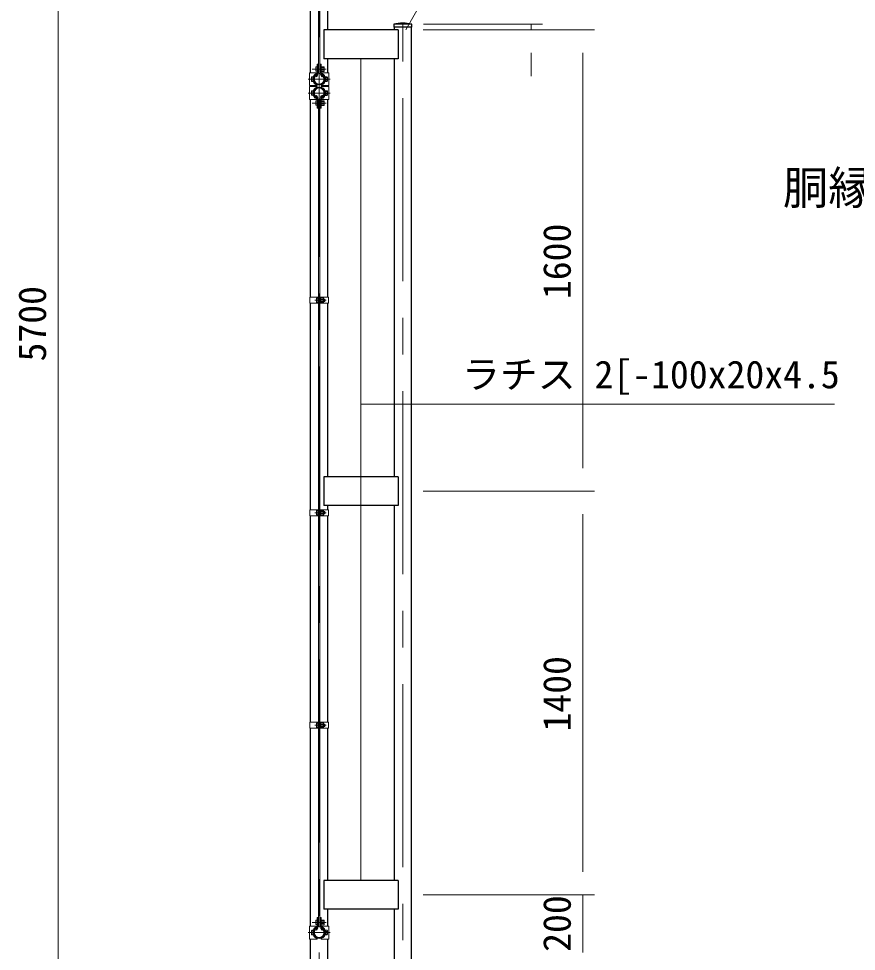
# Model space of a CAD drawing. Units: millimetres, scale not verified. Extents: x -8400 to 8400, y -5940 to 5940.
# Drawn here: x -2631 to 274, y -1906 to 1329 of the extents above; entities that cross this region are included whole.
import ezdxf
from ezdxf.enums import TextEntityAlignment as Align

# ---------------------------------------------------------------- set-up
doc = ezdxf.new("R2010")
doc.units = ezdxf.units.MM
doc.header["$LTSCALE"] = 20
doc.linetypes.add('USER1', pattern=[50.8, 31.75, -6.35, 6.35, -6.35])
for name, color, linetype, lineweight in [('0-1_D-STR1', 1, 'Continuous', 25), ('0-4_D-BMK', 2, 'USER1', 13), ('0-5_D-STR-DIM', 7, 'Continuous', 13), ('0-8_D-STR3', 3, 'Continuous', 13), ('0-9_D-STR-TXT', 7, 'Continuous', 13), ('0-A_D-TTL-TXT', 7, 'Continuous', 13)]:
    doc.layers.add(name, color=color, linetype=linetype, lineweight=lineweight)
doc.styles.add('ＭＳ ゴシック', font='')
doc.styles.get('ＭＳ ゴシック').set_extended_font_data('MS Gothic')

msp = doc.modelspace()

# ---------------------------------------------------------------- linework, layer by layer
at = {"layer": '0-1_D-STR1'}
for p, q in [((-1619.47, 1141.55), (-1619.47, 1762.5)), ((-1558.97, 1290), (-1558.97, 1762.5)), ((-1267.77, 1310), (-1330.67, 1310)), ((-1330.67, 1310), (-1330.67, 1299)), ((-1267.77, 1299), (-1330.67, 1299)), ((-1329.47, 1299), (-1329.47, 1290)), ((-1268.97, -2580), (-1268.97, 1299)), ((-1267.77, 1299), (-1267.77, 1310)), ((-1315.22, 1290), (-1573.22, 1290)), ((-1573.22, 1290), (-1573.22, 1190)), ((-1315.22, 1290), (-1315.22, 1190)), ((-1315.22, 1190), (-1573.22, 1190)), ((-1558.97, 1141.55), (-1558.97, 1190)), ((-1329.47, 1190), (-1329.47, -260)), ((-1595.9, 1134.38), (-1599.41, 1128.3)), ((-1594.51, 1133.58), (-1598.02, 1127.5)), ((-1583.94, 1133.58), (-1580.43, 1127.5)), ((-1582.55, 1134.38), (-1579.04, 1128.3)), ((-1599.41, 1128.3), (-1598.02, 1127.5)), ((-1579.04, 1128.3), (-1580.43, 1127.5)), ((-1619.47, 1093.45), (-1619.47, 1096.55)), ((-1558.97, 1093.45), (-1558.97, 1096.55)), ((-1619.47, 362.5), (-1619.47, 1048.45)), ((-1599.41, 1061.7), (-1598.02, 1062.5)), ((-1595.9, 1055.62), (-1599.41, 1061.7)), ((-1594.51, 1056.42), (-1598.02, 1062.5)), ((-1583.94, 1056.42), (-1580.43, 1062.5)), ((-1582.55, 1055.62), (-1579.04, 1061.7)), ((-1579.04, 1061.7), (-1580.43, 1062.5)), ((-1558.97, 362.5), (-1558.97, 1048.45)), ((-1619.47, -374.5), (-1619.47, 341.5)), ((-1558.97, -260), (-1558.97, 341.5)), ((-1315.22, -260), (-1573.22, -260)), ((-1573.22, -260), (-1573.22, -360)), ((-1315.22, -260), (-1315.22, -360)), ((-1315.22, -360), (-1573.22, -360)), ((-1558.97, -374.5), (-1558.97, -360)), ((-1329.47, -360), (-1329.47, -1660)), ((-1619.47, -1111.5), (-1619.47, -395.5)), ((-1558.97, -1111.5), (-1558.97, -395.5)), ((-1619.47, -1818.45), (-1619.47, -1132.5)), ((-1558.97, -1660), (-1558.97, -1132.5)), ((-1315.22, -1660), (-1573.22, -1660)), ((-1573.22, -1660), (-1573.22, -1760)), ((-1315.22, -1660), (-1315.22, -1760)), ((-1315.22, -1760), (-1573.22, -1760)), ((-1558.97, -1818.45), (-1558.97, -1760)), ((-1329.47, -1760), (-1329.47, -2580)), ((-1595.9, -1825.62), (-1599.41, -1831.7)), ((-1599.41, -1831.7), (-1598.02, -1832.5)), ((-1594.51, -1826.42), (-1598.02, -1832.5)), ((-1583.94, -1826.42), (-1580.43, -1832.5)), ((-1582.55, -1825.62), (-1579.04, -1831.7)), ((-1579.04, -1831.7), (-1580.43, -1832.5)), ((-1619.47, -2580), (-1619.47, -1863.45)), ((-1558.97, -2580), (-1558.97, -1863.45))]:
    msp.add_line(p, q, dxfattribs=at)
for centre, radius, start, end in [((-1299.22, 1148.77), 164.27, 78.96219, 101.03781), ((-1589.22, 1119.05), 19.05, 114.32478, 65.67522), ((-1589.22, 1119.05), 17.45, 114.32478, 65.67522), ((-1596.24, 1134.58), 2, 330, 114.32478), ((-1596.24, 1134.58), 0.401, 330, 114.32478), ((-1582.2, 1134.58), 2, 65.67522, 210), ((-1582.2, 1134.58), 0.401, 65.67522, 210), ((-1589.22, 1070.95), 19.05, 294.32478, 245.67522), ((-1589.22, 1070.95), 17.45, 294.32478, 245.67522), ((-1596.24, 1055.42), 2, 245.67522, 30), ((-1596.24, 1055.42), 0.401, 245.67522, 30), ((-1582.2, 1055.42), 2, 150, 294.32478), ((-1582.2, 1055.42), 0.401, 150, 294.32478), ((-1589.22, -1840.95), 19.05, 114.32478, 65.67522), ((-1589.22, -1840.95), 17.45, 114.32478, 65.67522), ((-1596.24, -1825.42), 2, 330, 114.32478), ((-1596.24, -1825.42), 0.401, 330, 114.32478), ((-1582.2, -1825.42), 2, 65.67522, 210), ((-1582.2, -1825.42), 0.401, 65.67522, 210)]:
    msp.add_arc(centre, radius, start, end, dxfattribs=at)
at = {"layer": '0-4_D-BMK'}
for p, q in [((-1589.22, 3170), (-1589.22, -2630)), ((-1299.22, -2630), (-1299.22, 1321)), ((-1613.66, 1154.05), (-1564.78, 1154.05)), ((-1627.19, 1119.05), (-1551.25, 1119.05)), ((-1627.19, 1070.95), (-1551.25, 1070.95)), ((-1613.66, 1035.95), (-1564.78, 1035.95)), ((-1603.77, 352), (-1565.17, 352)), ((-1603.77, -385), (-1565.17, -385)), ((-1603.77, -1122), (-1565.17, -1122)), ((-1613.66, -1805.95), (-1564.78, -1805.95)), ((-1627.19, -1840.95), (-1551.25, -1840.95))]:
    msp.add_line(p, q, dxfattribs=at)
at = {"layer": '0-5_D-STR-DIM'}
for p, q in [((-2494.06, 3040), (-2494.06, -2500)), ((-1227.77, 1310), (-814.22, 1310)), ((-854.22, 1290), (-854.22, 1310)), ((-1228.97, 1290), (-634.22, 1290)), ((-1228.97, 1290), (-814.22, 1290)), ((-1228.97, 1290), (-634.22, 1290)), ((-854.22, 1210), (-854.22, 1130)), ((-674.22, -230), (-674.22, 1210)), ((-1228.97, -310), (-634.22, -310)), ((-1228.97, -310), (-634.22, -310)), ((-674.22, -1630), (-674.22, -390)), ((-674.22, -1630), (-674.22, -1550)), ((-1228.97, -1710), (-634.22, -1710)), ((-1228.97, -1710), (-634.22, -1710)), ((-674.22, -1910), (-674.22, -1710))]:
    msp.add_line(p, q, dxfattribs=at)
at = {"layer": '0-8_D-STR3'}
for p, q in [((-1591.47, 3080.95), (-1591.47, 1139.05)), ((-1586.97, 3080.95), (-1586.97, 1139.05)), ((-1595.72, 1171.05), (-1595.72, 1141.48)), ((-1595.72, 1171.05), (-1593.42, 1171.05)), ((-1593.42, 1171.05), (-1593.42, 1141.48)), ((-1585.02, 1171.05), (-1585.02, 1141.48)), ((-1585.02, 1171.05), (-1582.72, 1171.05)), ((-1582.72, 1171.05), (-1582.72, 1141.48)), ((-1622.87, 1141.55), (-1595.72, 1141.55)), ((-1622.87, 1141.55), (-1622.87, 1096.55)), ((-1600.52, 1160.55), (-1600.52, 1147.55)), ((-1591.72, 1159.37), (-1593.42, 1159.37)), ((-1591.72, 1148.73), (-1593.42, 1148.73)), ((-1591.72, 1159.37), (-1591.72, 1148.73)), ((-1591.72, 1158.05), (-1591.47, 1158.05)), ((-1591.72, 1150.05), (-1591.47, 1150.05)), ((-1591.47, 1139.05), (-1586.97, 1139.05)), ((-1586.97, 1158.05), (-1585.02, 1158.05)), ((-1586.97, 1150.05), (-1585.02, 1150.05)), ((-1572.72, 1162.15), (-1582.72, 1162.15)), ((-1572.72, 1158.1), (-1582.72, 1158.1)), ((-1582.72, 1158.05), (-1582.52, 1158.05)), ((-1582.72, 1150.05), (-1582.52, 1150.05)), ((-1572.72, 1150), (-1582.72, 1150)), ((-1572.72, 1145.95), (-1582.72, 1145.95)), ((-1582.72, 1141.55), (-1555.57, 1141.55)), ((-1571.72, 1160.28), (-1571.72, 1147.94)), ((-1571.72, 1158.05), (-1571.72, 1150.05)), ((-1571.72, 1157.37), (-1571.4, 1157.37)), ((-1571.72, 1150.73), (-1571.4, 1150.73)), ((-1555.57, 1141.55), (-1555.57, 1096.55)), ((-1616.02, 1125.55), (-1616.02, 1112.55)), ((-1611.22, 1127.05), (-1611.22, 1111.05)), ((-1610.86, 1123.05), (-1611.22, 1123.05)), ((-1610.86, 1115.05), (-1611.22, 1115.05)), ((-1595.92, 1100.52), (-1596.7, 1098.36)), ((-1595.92, 1100.52), (-1595.92, 1096.55)), ((-1582.52, 1100.52), (-1582.52, 1096.55)), ((-1582.52, 1100.52), (-1581.74, 1098.36)), ((-1567.22, 1123.05), (-1567.59, 1123.05)), ((-1567.22, 1115.05), (-1567.59, 1115.05)), ((-1561.72, 1127.15), (-1567.22, 1127.15)), ((-1567.22, 1127.15), (-1567.22, 1110.95)), ((-1561.72, 1123.1), (-1567.22, 1123.1)), ((-1561.72, 1115), (-1567.22, 1115)), ((-1561.72, 1110.95), (-1567.22, 1110.95)), ((-1560.72, 1125.28), (-1560.72, 1112.94)), ((-1560.72, 1123.05), (-1560.22, 1123.05)), ((-1560.72, 1123.05), (-1560.22, 1123.05)), ((-1560.72, 1122.37), (-1559.9, 1122.37)), ((-1560.72, 1115.73), (-1559.9, 1115.73)), ((-1560.72, 1115.05), (-1560.22, 1115.05)), ((-1560.72, 1115.05), (-1560.22, 1115.05)), ((-1560.22, 1123.05), (-1560.22, 1115.05)), ((-1622.87, 1096.55), (-1595.92, 1096.55)), ((-1622.87, 1093.45), (-1595.92, 1093.45)), ((-1622.87, 1048.45), (-1622.87, 1093.45)), ((-1616.02, 1064.45), (-1616.02, 1077.45)), ((-1611.22, 1062.95), (-1611.22, 1078.95)), ((-1610.86, 1074.95), (-1611.22, 1074.95)), ((-1595.92, 1089.48), (-1596.7, 1091.64)), ((-1595.92, 1089.48), (-1595.92, 1093.45)), ((-1582.52, 1096.55), (-1555.57, 1096.55)), ((-1582.52, 1089.48), (-1582.52, 1093.45)), ((-1582.52, 1093.45), (-1555.57, 1093.45)), ((-1582.52, 1089.48), (-1581.74, 1091.64)), ((-1567.22, 1074.95), (-1567.59, 1074.95)), ((-1561.72, 1079.05), (-1567.22, 1079.05)), ((-1567.22, 1062.85), (-1567.22, 1079.05)), ((-1561.72, 1075), (-1567.22, 1075)), ((-1560.72, 1064.72), (-1560.72, 1077.06)), ((-1560.72, 1074.95), (-1560.22, 1074.95)), ((-1560.72, 1074.95), (-1560.22, 1074.95)), ((-1560.72, 1074.27), (-1559.9, 1074.27)), ((-1560.72, 1067.63), (-1559.9, 1067.63)), ((-1560.22, 1066.95), (-1560.22, 1074.95)), ((-1555.57, 1048.45), (-1555.57, 1093.45)), ((-1622.87, 1048.45), (-1595.72, 1048.45)), ((-1610.86, 1066.95), (-1611.22, 1066.95)), ((-1600.52, 1029.45), (-1600.52, 1042.45)), ((-1595.72, 1018.95), (-1595.72, 1048.52)), ((-1593.42, 1018.95), (-1593.42, 1048.52)), ((-1591.72, 1041.27), (-1593.42, 1041.27)), ((-1591.72, 1030.63), (-1591.72, 1041.27)), ((-1591.72, 1039.95), (-1591.47, 1039.95)), ((-1591.47, 1050.95), (-1586.97, 1050.95)), ((-1591.47, 1050.95), (-1591.47, -1820.95)), ((-1586.97, 1050.95), (-1586.97, -1820.95)), ((-1586.97, 1039.95), (-1585.02, 1039.95)), ((-1585.02, 1018.95), (-1585.02, 1048.52)), ((-1582.72, 1018.95), (-1582.72, 1048.52)), ((-1582.72, 1048.45), (-1555.57, 1048.45)), ((-1572.72, 1044.05), (-1582.72, 1044.05)), ((-1572.72, 1040), (-1582.72, 1040)), ((-1582.72, 1039.95), (-1582.52, 1039.95)), ((-1571.72, 1029.72), (-1571.72, 1042.06)), ((-1571.72, 1031.95), (-1571.72, 1039.95)), ((-1571.72, 1039.27), (-1571.4, 1039.27)), ((-1567.22, 1066.95), (-1567.59, 1066.95)), ((-1561.72, 1066.9), (-1567.22, 1066.9)), ((-1561.72, 1062.85), (-1567.22, 1062.85)), ((-1560.72, 1066.95), (-1560.22, 1066.95)), ((-1560.72, 1066.95), (-1560.22, 1066.95)), ((-1595.72, 1018.95), (-1593.42, 1018.95)), ((-1591.72, 1030.63), (-1593.42, 1030.63)), ((-1591.72, 1031.95), (-1591.47, 1031.95)), ((-1586.97, 1031.95), (-1585.02, 1031.95)), ((-1585.02, 1018.95), (-1582.72, 1018.95)), ((-1582.72, 1031.95), (-1582.52, 1031.95)), ((-1572.72, 1031.9), (-1582.72, 1031.9)), ((-1572.72, 1027.85), (-1582.72, 1027.85)), ((-1571.72, 1032.63), (-1571.4, 1032.63)), ((-1621.77, 362.5), (-1621.77, 341.5)), ((-1591.47, 362.5), (-1621.77, 362.5)), ((-1598.57, 358.5), (-1598.57, 345.5)), ((-1593.77, 362.5), (-1593.77, 341.5)), ((-1593.77, 360), (-1593.77, 344)), ((-1586.97, 362.5), (-1556.67, 362.5)), ((-1584.67, 362.5), (-1584.67, 341.5)), ((-1574.67, 360.1), (-1584.67, 360.1)), ((-1584.67, 360.1), (-1584.67, 343.9)), ((-1574.67, 356.05), (-1584.67, 356.05)), ((-1573.67, 358.23), (-1573.67, 345.89)), ((-1573.67, 356), (-1569.77, 356)), ((-1569.77, 356), (-1569.77, 348)), ((-1556.67, 362.5), (-1556.67, 341.5)), ((-1591.47, 341.5), (-1621.77, 341.5)), ((-1586.97, 341.5), (-1556.67, 341.5)), ((-1574.67, 347.95), (-1584.67, 347.95)), ((-1574.67, 343.9), (-1584.67, 343.9)), ((-1573.67, 355.32), (-1569.45, 355.32)), ((-1573.67, 348.68), (-1569.45, 348.68)), ((-1573.67, 348), (-1569.77, 348)), ((-1621.77, -374.5), (-1621.77, -395.5)), ((-1591.47, -374.5), (-1621.77, -374.5)), ((-1598.57, -378.5), (-1598.57, -391.5)), ((-1593.77, -374.5), (-1593.77, -395.5)), ((-1593.77, -377), (-1593.77, -393)), ((-1586.97, -374.5), (-1556.67, -374.5)), ((-1584.67, -374.5), (-1584.67, -395.5)), ((-1574.67, -376.9), (-1584.67, -376.9)), ((-1584.67, -376.9), (-1584.67, -393.1)), ((-1574.67, -380.95), (-1584.67, -380.95)), ((-1573.67, -378.77), (-1573.67, -391.11)), ((-1573.67, -381), (-1569.77, -381)), ((-1573.67, -381.68), (-1569.45, -381.68)), ((-1569.77, -381), (-1569.77, -389)), ((-1556.67, -374.5), (-1556.67, -395.5)), ((-1591.47, -395.5), (-1621.77, -395.5)), ((-1586.97, -395.5), (-1556.67, -395.5)), ((-1574.67, -389.05), (-1584.67, -389.05)), ((-1574.67, -393.1), (-1584.67, -393.1)), ((-1573.67, -388.32), (-1569.45, -388.32)), ((-1573.67, -389), (-1569.77, -389)), ((-1621.77, -1111.5), (-1621.77, -1132.5)), ((-1591.47, -1111.5), (-1621.77, -1111.5)), ((-1598.57, -1115.5), (-1598.57, -1128.5)), ((-1593.77, -1111.5), (-1593.77, -1132.5)), ((-1593.77, -1114), (-1593.77, -1130)), ((-1586.97, -1111.5), (-1556.67, -1111.5)), ((-1584.67, -1111.5), (-1584.67, -1132.5)), ((-1574.67, -1113.9), (-1584.67, -1113.9)), ((-1584.67, -1113.9), (-1584.67, -1130.1)), ((-1574.67, -1117.95), (-1584.67, -1117.95)), ((-1574.67, -1126.05), (-1584.67, -1126.05)), ((-1574.67, -1130.1), (-1584.67, -1130.1)), ((-1573.67, -1115.77), (-1573.67, -1128.11)), ((-1573.67, -1118), (-1569.77, -1118)), ((-1573.67, -1118.68), (-1569.45, -1118.68)), ((-1573.67, -1125.32), (-1569.45, -1125.32)), ((-1573.67, -1126), (-1569.77, -1126)), ((-1569.77, -1118), (-1569.77, -1126)), ((-1556.67, -1111.5), (-1556.67, -1132.5)), ((-1591.47, -1132.5), (-1621.77, -1132.5)), ((-1586.97, -1132.5), (-1556.67, -1132.5)), ((-1600.52, -1799.45), (-1600.52, -1812.45)), ((-1595.72, -1788.95), (-1595.72, -1818.52)), ((-1595.72, -1788.95), (-1593.42, -1788.95)), ((-1593.42, -1788.95), (-1593.42, -1818.52)), ((-1591.72, -1800.63), (-1593.42, -1800.63)), ((-1591.72, -1811.27), (-1593.42, -1811.27)), ((-1591.72, -1800.63), (-1591.72, -1811.27)), ((-1591.72, -1801.95), (-1591.47, -1801.95)), ((-1591.72, -1809.95), (-1591.47, -1809.95)), ((-1586.97, -1801.95), (-1585.02, -1801.95)), ((-1586.97, -1809.95), (-1585.02, -1809.95)), ((-1585.02, -1788.95), (-1585.02, -1818.52)), ((-1585.02, -1788.95), (-1582.72, -1788.95)), ((-1582.72, -1788.95), (-1582.72, -1818.52)), ((-1572.72, -1797.85), (-1582.72, -1797.85)), ((-1572.72, -1801.9), (-1582.72, -1801.9)), ((-1582.72, -1801.95), (-1582.52, -1801.95)), ((-1582.72, -1809.95), (-1582.52, -1809.95)), ((-1572.72, -1810), (-1582.72, -1810)), ((-1571.72, -1799.72), (-1571.72, -1812.06)), ((-1571.72, -1801.95), (-1571.72, -1809.95)), ((-1571.72, -1802.63), (-1571.4, -1802.63)), ((-1571.72, -1809.27), (-1571.4, -1809.27)), ((-1622.87, -1818.45), (-1595.72, -1818.45)), ((-1622.87, -1818.45), (-1622.87, -1863.45)), ((-1616.02, -1834.45), (-1616.02, -1847.45)), ((-1611.22, -1832.95), (-1611.22, -1848.95)), ((-1610.86, -1836.95), (-1611.22, -1836.95)), ((-1591.47, -1820.95), (-1586.97, -1820.95)), ((-1572.72, -1814.05), (-1582.72, -1814.05)), ((-1582.72, -1818.45), (-1555.57, -1818.45)), ((-1567.22, -1836.95), (-1567.59, -1836.95)), ((-1561.72, -1832.85), (-1567.22, -1832.85)), ((-1567.22, -1832.85), (-1567.22, -1849.05)), ((-1561.72, -1836.9), (-1567.22, -1836.9)), ((-1560.72, -1834.72), (-1560.72, -1847.06)), ((-1560.72, -1836.95), (-1560.22, -1836.95)), ((-1560.72, -1836.95), (-1560.22, -1836.95)), ((-1560.72, -1837.63), (-1559.9, -1837.63)), ((-1560.22, -1836.95), (-1560.22, -1844.95)), ((-1555.57, -1818.45), (-1555.57, -1863.45)), ((-1622.87, -1863.45), (-1595.92, -1863.45)), ((-1610.86, -1844.95), (-1611.22, -1844.95)), ((-1595.92, -1859.48), (-1596.7, -1861.64)), ((-1595.92, -1859.48), (-1595.92, -1863.45)), ((-1582.52, -1859.48), (-1582.52, -1863.45)), ((-1582.52, -1859.48), (-1581.74, -1861.64)), ((-1582.52, -1863.45), (-1555.57, -1863.45)), ((-1567.22, -1844.95), (-1567.59, -1844.95)), ((-1561.72, -1845), (-1567.22, -1845)), ((-1561.72, -1849.05), (-1567.22, -1849.05)), ((-1560.72, -1844.27), (-1559.9, -1844.27)), ((-1560.72, -1844.95), (-1560.22, -1844.95)), ((-1560.72, -1844.95), (-1560.22, -1844.95))]:
    msp.add_line(p, q, dxfattribs=at)
for centre, radius, start, end in [((-1589.22, 1119.05), 22, 110.1633, 250.11694), ((-1589.22, 1119.05), 19.7, 109.83718, 250.11694), ((-1597.72, 1141.48), 2, 297.27961, 0), ((-1597.72, 1141.48), 4.3, 294.96438, 0), ((-1580.72, 1141.48), 4.3, 180, 245.03562), ((-1580.72, 1141.48), 2, 180, 242.72039), ((-1589.22, 1119.05), 19.7, 289.88306, 70.16282), ((-1589.22, 1119.05), 22, 289.88306, 69.8367), ((-1574.26, 1160.12), 2.54, 307.21089, 52.78911), ((-1580.42, 1154.05), 8.7, 332.26063, 27.73937), ((-1574.27, 1147.97), 2.55, 307.42505, 52.57495), ((-1579.22, 1154.05), 8.5, 331.92751, 28.07249), ((-1563.26, 1125.12), 2.54, 307.21089, 52.78911), ((-1569.42, 1119.05), 8.7, 332.26063, 27.73937), ((-1563.27, 1112.97), 2.55, 307.42505, 52.57495), ((-1567.72, 1119.05), 8.5, 331.92751, 28.07249), ((-1589.22, 1070.95), 22, 109.88306, 249.8367), ((-1589.22, 1070.95), 19.7, 109.88306, 250.16282), ((-1589.22, 1070.95), 19.7, 289.83718, 70.11694), ((-1589.22, 1070.95), 22, 290.1633, 70.11694), ((-1563.27, 1077.02), 2.55, 307.42505, 52.57495), ((-1569.42, 1070.95), 8.7, 332.26063, 27.73937), ((-1567.72, 1070.95), 8.5, 331.92751, 28.07249), ((-1597.72, 1048.52), 2, 0, 62.72039), ((-1597.72, 1048.52), 4.3, 0, 65.03562), ((-1580.72, 1048.52), 4.3, 114.96438, 180), ((-1580.72, 1048.52), 2, 117.27961, 180), ((-1574.27, 1042.03), 2.55, 307.42505, 52.57495), ((-1580.42, 1035.95), 8.7, 332.26063, 27.73937), ((-1579.22, 1035.95), 8.5, 331.92751, 28.07249), ((-1563.26, 1064.87), 2.54, 307.21089, 52.78911), ((-1574.26, 1029.88), 2.54, 307.21089, 52.78911), ((-1576.21, 358.07), 2.54, 307.21089, 52.78911), ((-1582.37, 352), 8.7, 332.26063, 27.73937), ((-1577.27, 352), 8.5, 331.92751, 28.07249), ((-1576.22, 345.92), 2.55, 307.42505, 52.57495), ((-1576.21, -378.93), 2.54, 307.21089, 52.78911), ((-1582.37, -385), 8.7, 332.26063, 27.73937), ((-1577.27, -385), 8.5, 331.92751, 28.07249), ((-1576.22, -391.08), 2.55, 307.42505, 52.57495), ((-1576.21, -1115.93), 2.54, 307.21089, 52.78911), ((-1582.37, -1122), 8.7, 332.26063, 27.73937), ((-1576.22, -1128.08), 2.55, 307.42505, 52.57495), ((-1577.27, -1122), 8.5, 331.92751, 28.07249), ((-1574.26, -1799.88), 2.54, 307.21089, 52.78911), ((-1580.42, -1805.95), 8.7, 332.26063, 27.73937), ((-1574.27, -1812.03), 2.55, 307.42505, 52.57495), ((-1579.22, -1805.95), 8.5, 331.92751, 28.07249), ((-1589.22, -1840.95), 22, 110.1633, 250.11694), ((-1589.22, -1840.95), 19.7, 109.83718, 250.11694), ((-1597.72, -1818.52), 2, 297.27961, 0), ((-1597.72, -1818.52), 4.3, 294.96438, 0), ((-1580.72, -1818.52), 4.3, 180, 245.03562), ((-1580.72, -1818.52), 2, 180, 242.72039), ((-1589.22, -1840.95), 19.7, 289.88306, 70.16282), ((-1589.22, -1840.95), 22, 289.88306, 69.8367), ((-1563.26, -1834.88), 2.54, 307.21089, 52.78911), ((-1569.42, -1840.95), 8.7, 332.26063, 27.73937), ((-1567.72, -1840.95), 8.5, 331.92751, 28.07249), ((-1563.27, -1847.03), 2.55, 307.42505, 52.57495)]:
    msp.add_arc(centre, radius, start, end, dxfattribs=at)
for centre, start_param, end_param in [((-1595.72, 1160.55), 1.5707963, 3.1415927), ((-1595.72, 1147.55), 3.1415927, 4.712389), ((-1611.22, 1125.55), 1.5707963, 3.1415927), ((-1611.22, 1112.55), 3.1415927, 4.712389), ((-1611.22, 1077.45), 1.5707963, 3.1415927), ((-1611.22, 1064.45), 3.1415927, 4.712389), ((-1595.72, 1042.45), 1.5707963, 3.1415927), ((-1595.72, 1029.45), 3.1415927, 4.712389), ((-1593.77, 358.5), 1.5707963, 3.1415927), ((-1593.77, 345.5), 3.1415927, 4.712389), ((-1593.77, -378.5), 1.5707963, 3.1415927), ((-1593.77, -391.5), 3.1415927, 4.712389), ((-1593.77, -1115.5), 1.5707963, 3.1415927), ((-1593.77, -1128.5), 3.1415927, 4.712389), ((-1595.72, -1799.45), 1.5707963, 3.1415927), ((-1611.22, -1834.45), 1.5707963, 3.1415927), ((-1595.72, -1812.45), 3.1415927, 4.712389), ((-1611.22, -1847.45), 3.1415927, 4.712389)]:
    msp.add_ellipse(centre, major_axis=(4.8, 0), ratio=0.3125, start_param=start_param, end_param=end_param, dxfattribs=at)
at = {"layer": '0-9_D-STR-TXT'}
for q in [(-1444.22, -1658), (-1444.22, -258)]:
    msp.add_line((-1444.22, -8.79), q, dxfattribs=at)
for points in [[(-4.52, 1669.12), (-1073.88, 1669.12), (-1288.08, 1290.52)], [(198.54, -8.79), (-1444.22, -8.79), (-1444.22, 1188)]]:
    msp.add_lwpolyline(points, dxfattribs=at)

# ---------------------------------------------------------------- texts
at = {"layer": '0-5_D-STR-DIM', "style": 'ＭＳ ゴシック'}
for s, p in [('1600', (-687.72, 356.2)), ('5700', (-2507.56, 139.75)), ('1400', (-687.72, -1143.8)), ('200', (-687.72, -1908))]:
    msp.add_text(s, height=96.19, rotation=90, dxfattribs=at).set_placement(p, align=Align.BOTTOM_LEFT)
at = {"layer": '0-9_D-STR-TXT', "style": 'ＭＳ ゴシック'}
msp.add_text('ラチス 2[-100x20x4.5', height=96.19, dxfattribs=at).set_placement((-1093.34, 17.91), align=Align.BOTTOM_LEFT)
at = {"layer": '0-A_D-TTL-TXT', "style": 'ＭＳ ゴシック'}
msp.add_text('胴縁と金網取付断面図', height=115.4, dxfattribs=at).set_placement((19.16, 650.3), align=Align.BOTTOM_LEFT)

doc.saveas('drawing.dxf')
